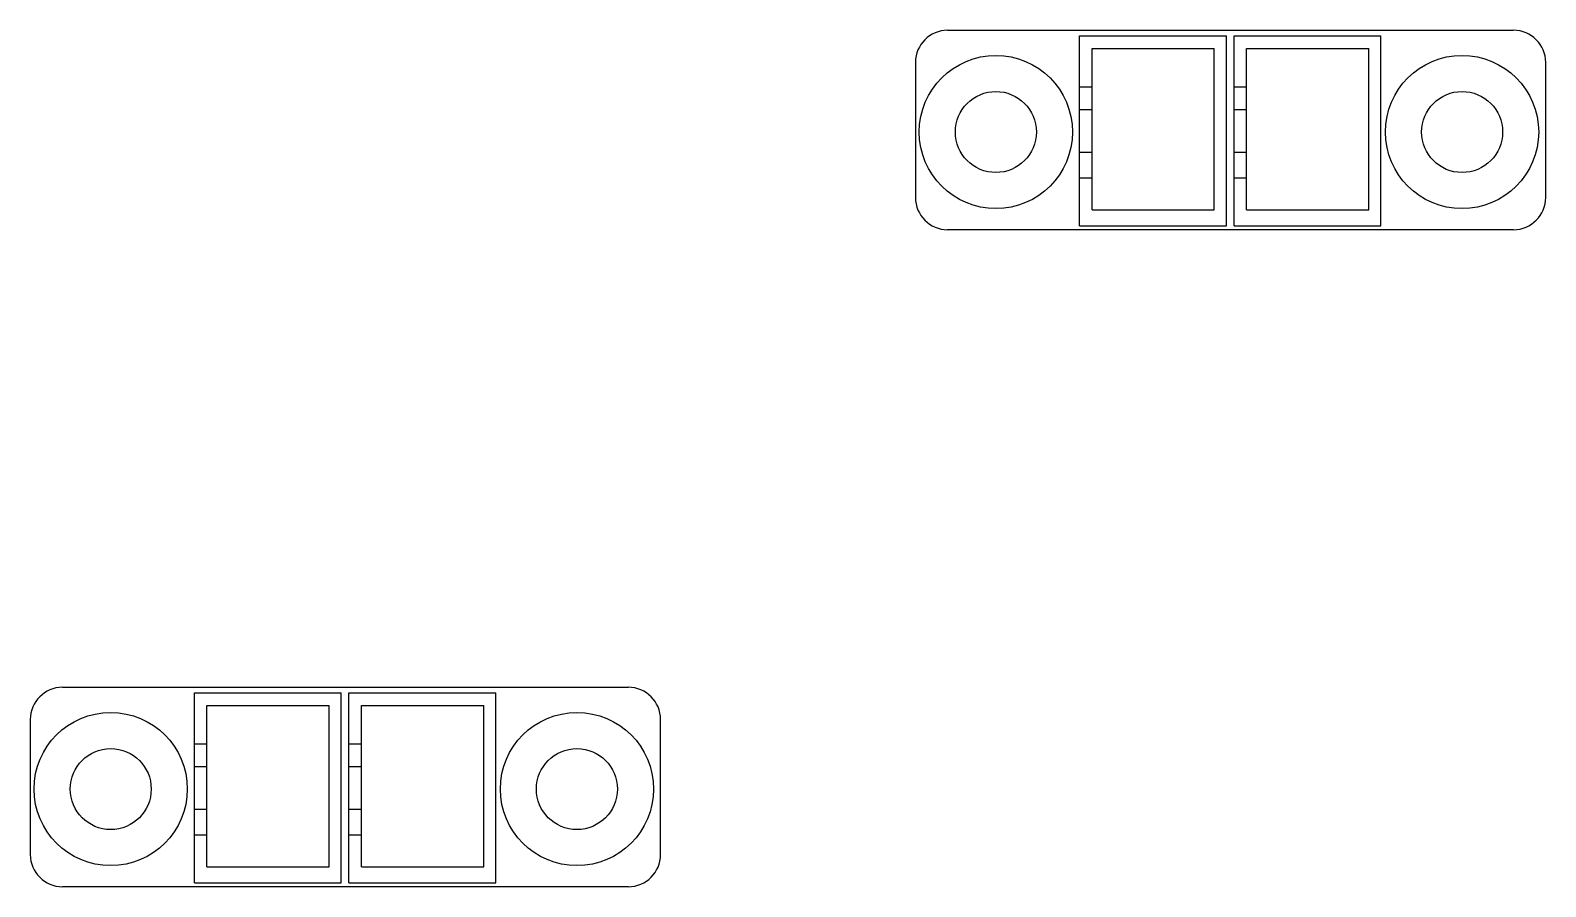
# Model space of a CAD drawing. Header units: millimetres. Extents: x 1.5 to 61.4, y 0.1 to 34.
import ezdxf

# ---------------------------------------------------------------- set-up
doc = ezdxf.new("R2010")
doc.units = ezdxf.units.MM

msp = doc.modelspace()

# ---------------------------------------------------------------- linework, layer by layer
for p, q in [((37.755, 33.951), (60.107, 33.951)), ((36.485, 32.681), (36.485, 27.347)), ((61.377, 27.347), (61.377, 32.681)), ((60.107, 26.077), (37.755, 26.077)), ((2.794, 8.001), (25.146, 8.001)), ((1.524, 6.731), (1.524, 1.397)), ((26.416, 1.397), (26.416, 6.731)), ((25.146, 0.127), (2.794, 0.127))]:
    msp.add_line(p, q)
for points in [[(42.965, 26.234), (42.965, 33.734)], [(42.965, 33.734), (48.765, 33.734)], [(48.765, 26.234), (48.765, 33.734)], [(49.071, 26.234), (49.071, 33.734)], [(49.071, 33.734), (54.871, 33.734)], [(54.871, 26.234), (54.871, 33.734)], [(43.46, 33.239), (48.286, 33.239)], [(43.46, 26.856), (43.46, 33.239)], [(48.286, 26.856), (48.286, 33.239)], [(49.566, 33.239), (54.392, 33.239)], [(49.566, 26.856), (49.566, 33.239)], [(54.392, 26.856), (54.392, 33.239)], [(42.965, 31.715), (43.46, 31.715)], [(49.071, 31.715), (49.566, 31.715)], [(42.965, 30.826), (43.46, 30.826)], [(49.071, 30.826), (49.566, 30.826)], [(42.965, 29.142), (43.46, 29.142)], [(49.071, 29.142), (49.566, 29.142)], [(42.965, 28.126), (43.46, 28.126)], [(49.071, 28.126), (49.566, 28.126)], [(43.46, 26.856), (48.286, 26.856)], [(49.566, 26.856), (54.392, 26.856)], [(42.965, 26.234), (48.765, 26.234)], [(49.071, 26.234), (54.871, 26.234)], [(8.004, 0.284), (8.004, 7.784)], [(8.004, 7.784), (13.804, 7.784)], [(13.804, 0.284), (13.804, 7.784)], [(14.11, 0.284), (14.11, 7.784)], [(14.11, 7.784), (19.91, 7.784)], [(19.91, 0.284), (19.91, 7.784)], [(8.499, 7.289), (13.325, 7.289)], [(8.499, 0.906), (8.499, 7.289)], [(13.325, 0.906), (13.325, 7.289)], [(14.605, 7.289), (19.431, 7.289)], [(14.605, 0.906), (14.605, 7.289)], [(19.431, 0.906), (19.431, 7.289)], [(8.004, 5.765), (8.499, 5.765)], [(14.11, 5.765), (14.605, 5.765)], [(8.004, 4.876), (8.499, 4.876)], [(14.11, 4.876), (14.605, 4.876)], [(8.004, 3.192), (8.499, 3.192)], [(14.11, 3.192), (14.605, 3.192)], [(8.004, 2.176), (8.499, 2.176)], [(14.11, 2.176), (14.605, 2.176)], [(8.499, 0.906), (13.325, 0.906)], [(14.605, 0.906), (19.431, 0.906)], [(8.004, 0.284), (13.804, 0.284)], [(14.11, 0.284), (19.91, 0.284)]]:
    msp.add_lwpolyline(points)
for centre, radius in [((39.66, 29.934), 3.025), ((58.075, 29.934), 3.025), ((39.66, 29.934), 1.6), ((58.075, 29.934), 1.6), ((4.699, 3.984), 3.025), ((23.114, 3.984), 3.025), ((4.699, 3.984), 1.6), ((23.114, 3.984), 1.6)]:
    msp.add_circle(centre, radius)
for centre, start, end in [((37.755, 32.681), 90, 180), ((60.107, 32.681), 0, 90), ((37.755, 27.347), 180, 270), ((60.107, 27.347), 270, 360), ((2.794, 6.731), 90, 180), ((25.146, 6.731), 0, 90), ((2.794, 1.397), 180, 270), ((25.146, 1.397), 270, 360)]:
    msp.add_arc(centre, 1.27, start, end)

doc.saveas('drawing.dxf')
